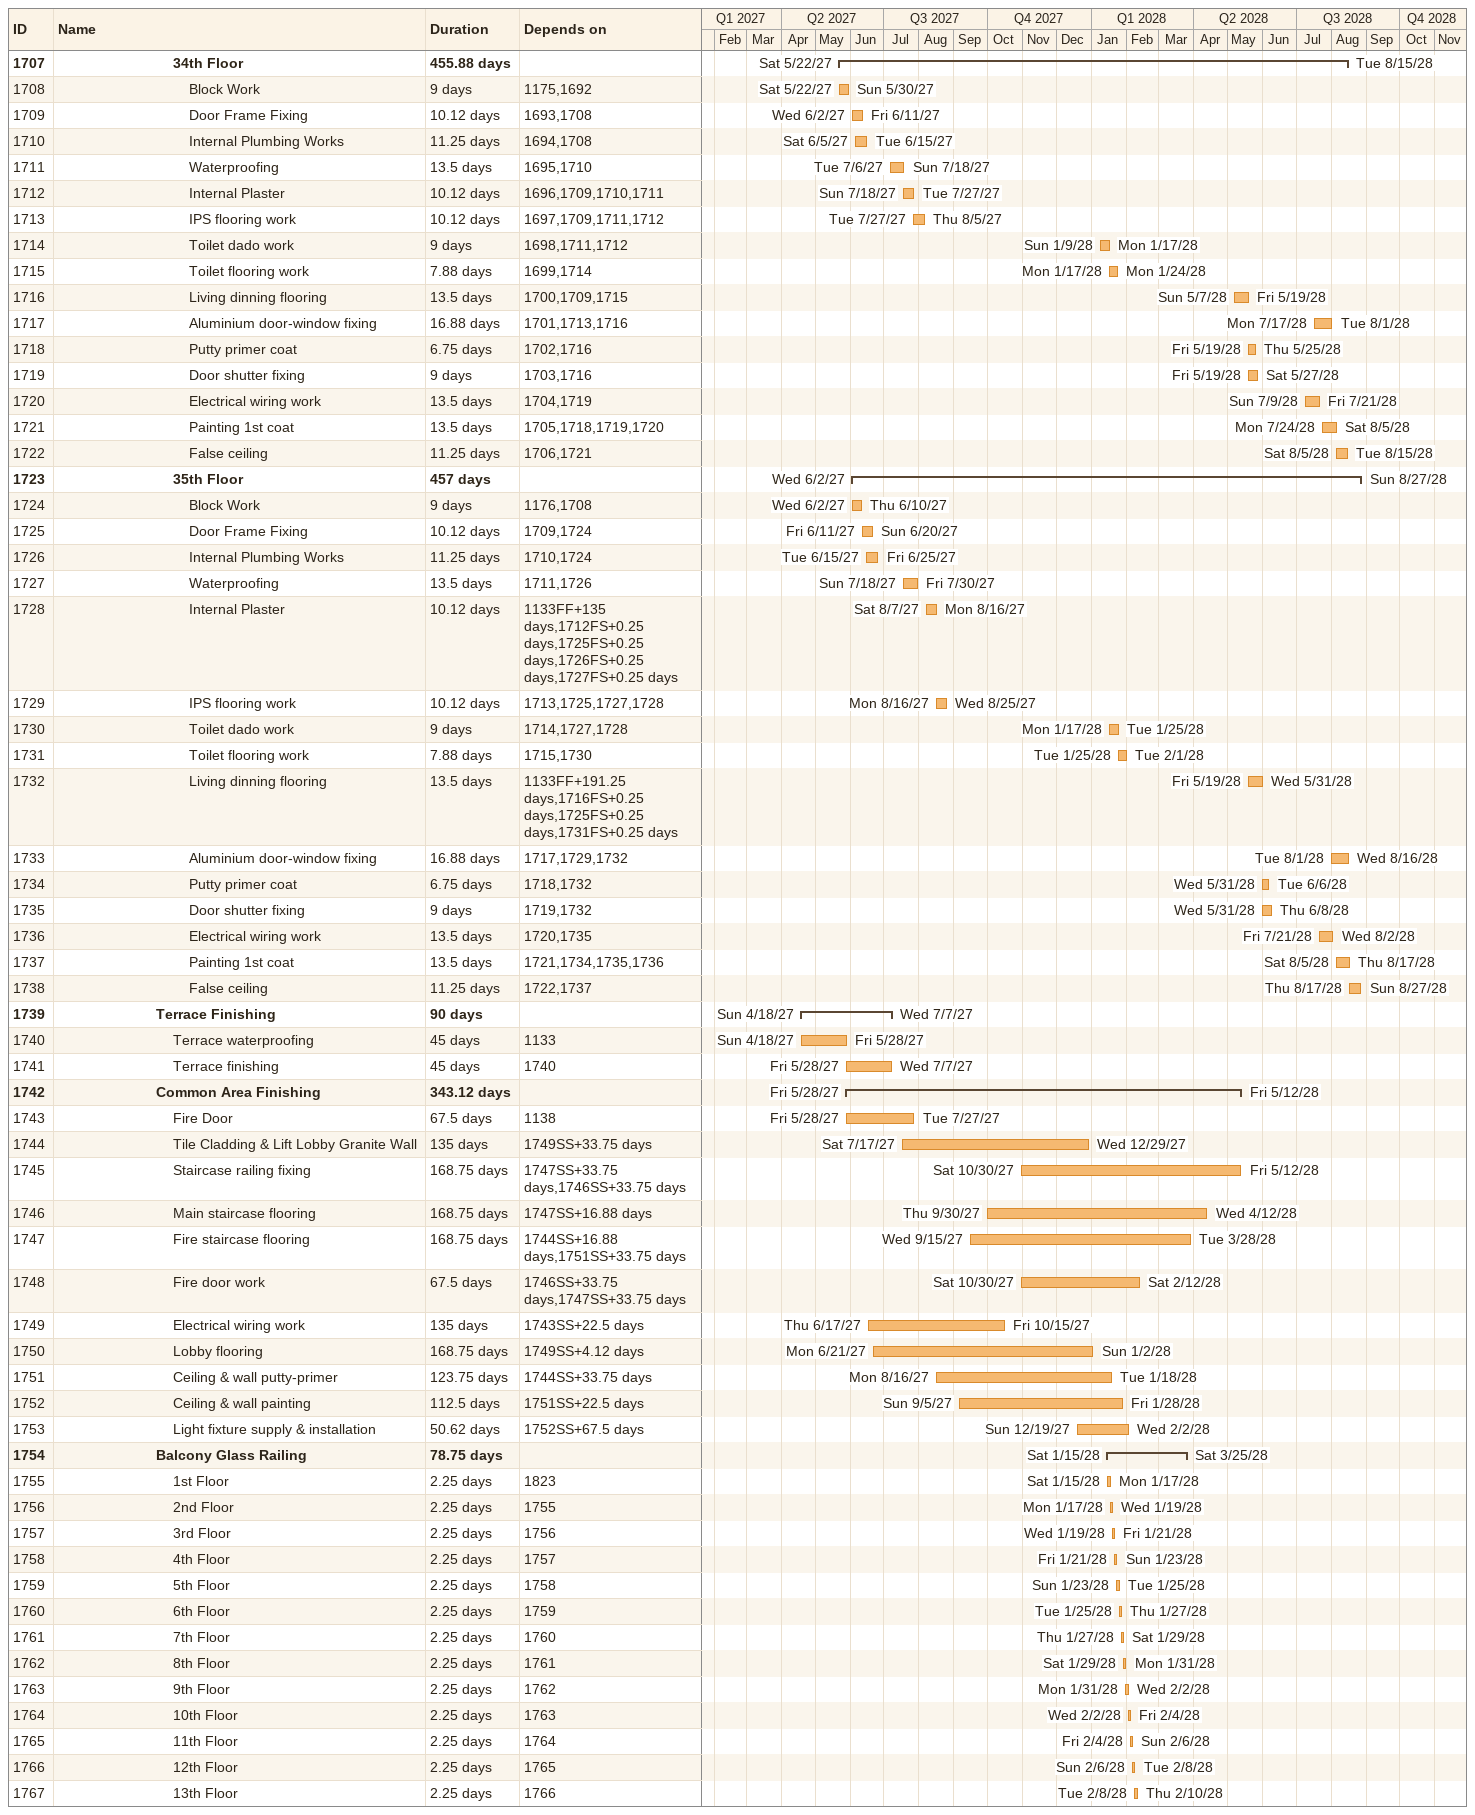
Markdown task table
| ID | Level | Task | Duration | Start | Finish | Predecessors |
|---|---|---|---|---|---|---|
| 1707 | 8 | **34th Floor** | 455.88d | 2027-05-22 | 2028-08-15 |  |
| 1708 | 9 | Block Work | 9d | 2027-05-22 | 2027-05-30 | 1175, 1692 |
| 1709 | 9 | Door Frame Fixing | 10.12d | 2027-06-02 | 2027-06-11 | 1693, 1708 |
| 1710 | 9 | Internal Plumbing Works | 11.25d | 2027-06-05 | 2027-06-15 | 1694, 1708 |
| 1711 | 9 | Waterproofing | 13.5d | 2027-07-06 | 2027-07-18 | 1695, 1710 |
| 1712 | 9 | Internal Plaster | 10.12d | 2027-07-18 | 2027-07-27 | 1696, 1709, 1710, 1711 |
| 1713 | 9 | IPS flooring work | 10.12d | 2027-07-27 | 2027-08-05 | 1697, 1709, 1711, 1712 |
| 1714 | 9 | Toilet dado work | 9d | 2028-01-09 | 2028-01-17 | 1698, 1711, 1712 |
| 1715 | 9 | Toilet flooring work | 7.88d | 2028-01-17 | 2028-01-24 | 1699, 1714 |
| 1716 | 9 | Living dinning flooring | 13.5d | 2028-05-07 | 2028-05-19 | 1700, 1709, 1715 |
| 1717 | 9 | Aluminium door-window fixing | 16.88d | 2028-07-17 | 2028-08-01 | 1701, 1713, 1716 |
| 1718 | 9 | Putty primer coat | 6.75d | 2028-05-19 | 2028-05-25 | 1702, 1716 |
| 1719 | 9 | Door shutter fixing | 9d | 2028-05-19 | 2028-05-27 | 1703, 1716 |
| 1720 | 9 | Electrical wiring work | 13.5d | 2028-07-09 | 2028-07-21 | 1704, 1719 |
| 1721 | 9 | Painting 1st coat | 13.5d | 2028-07-24 | 2028-08-05 | 1705, 1718, 1719, 1720 |
| 1722 | 9 | False ceiling | 11.25d | 2028-08-05 | 2028-08-15 | 1706, 1721 |
| 1723 | 8 | **35th Floor** | 457d | 2027-06-02 | 2028-08-27 |  |
| 1724 | 9 | Block Work | 9d | 2027-06-02 | 2027-06-10 | 1176, 1708 |
| 1725 | 9 | Door Frame Fixing | 10.12d | 2027-06-11 | 2027-06-20 | 1709, 1724 |
| 1726 | 9 | Internal Plumbing Works | 11.25d | 2027-06-15 | 2027-06-25 | 1710, 1724 |
| 1727 | 9 | Waterproofing | 13.5d | 2027-07-18 | 2027-07-30 | 1711, 1726 |
| 1728 | 9 | Internal Plaster | 10.12d | 2027-08-07 | 2027-08-16 | 1133FF+135d, 1712FS+0.25d, 1725FS+0.25d, 1726FS+0.25d, 1727FS+0.25d |
| 1729 | 9 | IPS flooring work | 10.12d | 2027-08-16 | 2027-08-25 | 1713, 1725, 1727, 1728 |
| 1730 | 9 | Toilet dado work | 9d | 2028-01-17 | 2028-01-25 | 1714, 1727, 1728 |
| 1731 | 9 | Toilet flooring work | 7.88d | 2028-01-25 | 2028-02-01 | 1715, 1730 |
| 1732 | 9 | Living dinning flooring | 13.5d | 2028-05-19 | 2028-05-31 | 1133FF+191.25d, 1716FS+0.25d, 1725FS+0.25d, 1731FS+0.25d |
| 1733 | 9 | Aluminium door-window fixing | 16.88d | 2028-08-01 | 2028-08-16 | 1717, 1729, 1732 |
| 1734 | 9 | Putty primer coat | 6.75d | 2028-05-31 | 2028-06-06 | 1718, 1732 |
| 1735 | 9 | Door shutter fixing | 9d | 2028-05-31 | 2028-06-08 | 1719, 1732 |
| 1736 | 9 | Electrical wiring work | 13.5d | 2028-07-21 | 2028-08-02 | 1720, 1735 |
| 1737 | 9 | Painting 1st coat | 13.5d | 2028-08-05 | 2028-08-17 | 1721, 1734, 1735, 1736 |
| 1738 | 9 | False ceiling | 11.25d | 2028-08-17 | 2028-08-27 | 1722, 1737 |
| 1739 | 7 | **Terrace Finishing** | 90d | 2027-04-18 | 2027-07-07 |  |
| 1740 | 8 | Terrace waterproofing | 45d | 2027-04-18 | 2027-05-28 | 1133 |
| 1741 | 8 | Terrace finishing | 45d | 2027-05-28 | 2027-07-07 | 1740 |
| 1742 | 7 | **Common Area Finishing** | 343.12d | 2027-05-28 | 2028-05-12 |  |
| 1743 | 8 | Fire Door | 67.5d | 2027-05-28 | 2027-07-27 | 1138 |
| 1744 | 8 | Tile Cladding & Lift Lobby Granite Wall | 135d | 2027-07-17 | 2027-12-29 | 1749SS+33.75d |
| 1745 | 8 | Staircase railing fixing | 168.75d | 2027-10-30 | 2028-05-12 | 1747SS+33.75d, 1746SS+33.75d |
| 1746 | 8 | Main staircase flooring | 168.75d | 2027-09-30 | 2028-04-12 | 1747SS+16.88d |
| 1747 | 8 | Fire staircase flooring | 168.75d | 2027-09-15 | 2028-03-28 | 1744SS+16.88d, 1751SS+33.75d |
| 1748 | 8 | Fire door work | 67.5d | 2027-10-30 | 2028-02-12 | 1746SS+33.75d, 1747SS+33.75d |
| 1749 | 8 | Electrical wiring work | 135d | 2027-06-17 | 2027-10-15 | 1743SS+22.5d |
| 1750 | 8 | Lobby flooring | 168.75d | 2027-06-21 | 2028-01-02 | 1749SS+4.12d |
| 1751 | 8 | Ceiling & wall putty-primer | 123.75d | 2027-08-16 | 2028-01-18 | 1744SS+33.75d |
| 1752 | 8 | Ceiling & wall painting | 112.5d | 2027-09-05 | 2028-01-28 | 1751SS+22.5d |
| 1753 | 8 | Light fixture supply & installation | 50.62d | 2027-12-19 | 2028-02-02 | 1752SS+67.5d |
| 1754 | 7 | **Balcony Glass Railing** | 78.75d | 2028-01-15 | 2028-03-25 |  |
| 1755 | 8 | 1st Floor | 2.25d | 2028-01-15 | 2028-01-17 | 1823 |
| 1756 | 8 | 2nd Floor | 2.25d | 2028-01-17 | 2028-01-19 | 1755 |
| 1757 | 8 | 3rd Floor | 2.25d | 2028-01-19 | 2028-01-21 | 1756 |
| 1758 | 8 | 4th Floor | 2.25d | 2028-01-21 | 2028-01-23 | 1757 |
| 1759 | 8 | 5th Floor | 2.25d | 2028-01-23 | 2028-01-25 | 1758 |
| 1760 | 8 | 6th Floor | 2.25d | 2028-01-25 | 2028-01-27 | 1759 |
| 1761 | 8 | 7th Floor | 2.25d | 2028-01-27 | 2028-01-29 | 1760 |
| 1762 | 8 | 8th Floor | 2.25d | 2028-01-29 | 2028-01-31 | 1761 |
| 1763 | 8 | 9th Floor | 2.25d | 2028-01-31 | 2028-02-02 | 1762 |
| 1764 | 8 | 10th Floor | 2.25d | 2028-02-02 | 2028-02-04 | 1763 |
| 1765 | 8 | 11th Floor | 2.25d | 2028-02-04 | 2028-02-06 | 1764 |
| 1766 | 8 | 12th Floor | 2.25d | 2028-02-06 | 2028-02-08 | 1765 |
| 1767 | 8 | 13th Floor | 2.25d | 2028-02-08 | 2028-02-10 | 1766 |
